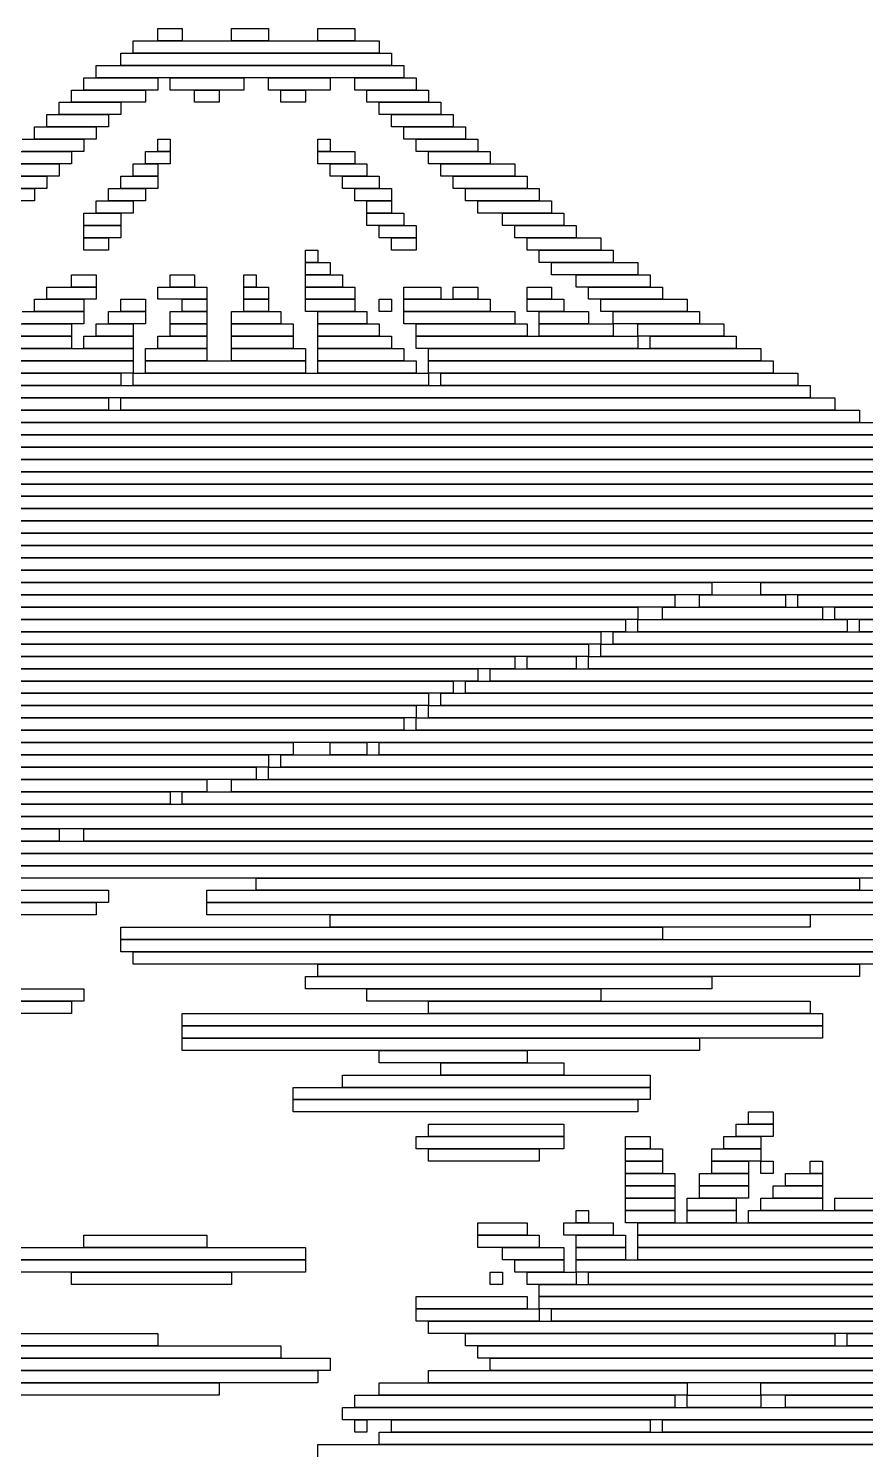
# Model space of a CAD drawing. Extents: x 290 to 734, y 306 to 705.
# Drawn here: x 507.5 to 575.5, y 393.5 to 509 of the extents above; entities that cross this region are included whole.
import ezdxf

# ---------------------------------------------------------------- set-up
doc = ezdxf.new("R2010")
doc.units = 0

msp = doc.modelspace()

# ---------------------------------------------------------------- linework, layer by layer
for p, q in [((518, 509), (520, 509)), ((518, 508), (518, 509)), ((520, 509), (520, 508)), ((524, 509), (527, 509)), ((524, 508), (524, 509)), ((527, 509), (527, 508)), ((531, 509), (534, 509)), ((531, 508), (531, 509)), ((534, 509), (534, 508)), ((516, 508), (536, 508)), ((516, 507), (516, 508)), ((520, 508), (518, 508)), ((527, 508), (524, 508)), ((534, 508), (531, 508)), ((536, 508), (536, 507)), ((513, 506), (538, 506)), ((513, 505), (513, 506)), ((515, 507), (537, 507)), ((515, 506), (515, 507)), ((537, 506), (515, 506)), ((536, 507), (516, 507)), ((537, 507), (537, 506)), ((538, 506), (538, 505)), ((512, 505), (518, 505)), ((512, 504), (512, 505)), ((538, 505), (513, 505)), ((518, 505), (518, 504)), ((519, 505), (525, 505)), ((519, 504), (519, 505)), ((525, 505), (525, 504)), ((527, 505), (532, 505)), ((527, 504), (527, 505)), ((532, 505), (532, 504)), ((534, 505), (539, 505)), ((534, 504), (534, 505)), ((539, 505), (539, 504)), ((511, 504), (517, 504)), ((511, 503), (511, 504)), ((518, 504), (512, 504)), ((517, 504), (517, 503)), ((525, 504), (519, 504)), ((521, 504), (523, 504)), ((521, 503), (521, 504)), ((523, 504), (523, 503)), ((532, 504), (527, 504)), ((528, 504), (530, 504)), ((528, 503), (528, 504)), ((530, 504), (530, 503)), ((539, 504), (534, 504)), ((535, 504), (540, 504)), ((535, 503), (535, 504)), ((540, 504), (540, 503)), ((510, 503), (515, 503)), ((510, 502), (510, 503)), ((517, 503), (511, 503)), ((515, 503), (515, 502)), ((523, 503), (521, 503)), ((530, 503), (528, 503)), ((540, 503), (535, 503)), ((536, 503), (541, 503)), ((536, 502), (536, 503)), ((541, 503), (541, 502)), ((509, 502), (514, 502)), ((509, 501), (509, 502)), ((515, 502), (510, 502)), ((514, 502), (514, 501)), ((541, 502), (536, 502)), ((537, 502), (542, 502)), ((537, 501), (537, 502)), ((542, 502), (542, 501)), ((508, 501), (513, 501)), ((508, 500), (508, 501)), ((514, 501), (509, 501)), ((513, 501), (513, 500)), ((542, 501), (537, 501)), ((538, 501), (543, 501)), ((538, 500), (538, 501)), ((543, 501), (543, 500)), ((506, 499), (511, 499)), ((507, 500), (512, 500)), ((512, 499), (507, 499)), ((513, 500), (508, 500)), ((511, 499), (511, 498)), ((512, 500), (512, 499)), ((517, 499), (519, 499)), ((517, 498), (517, 499)), ((518, 500), (519, 500)), ((518, 499), (518, 500)), ((519, 499), (518, 499)), ((519, 500), (519, 499)), ((519, 499), (519, 498)), ((531, 500), (532, 500)), ((531, 499), (531, 500)), ((532, 499), (531, 499)), ((531, 499), (534, 499)), ((531, 498), (531, 499)), ((532, 500), (532, 499)), ((534, 499), (534, 498)), ((543, 500), (538, 500)), ((539, 500), (544, 500)), ((539, 499), (539, 500)), ((544, 499), (539, 499)), ((540, 499), (545, 499)), ((540, 498), (540, 499)), ((544, 500), (544, 499)), ((545, 499), (545, 498)), ((504, 498), (510, 498)), ((511, 498), (506, 498)), ((510, 498), (510, 497)), ((516, 498), (518, 498)), ((516, 497), (516, 498)), ((519, 498), (517, 498)), ((518, 498), (518, 497)), ((534, 498), (531, 498)), ((532, 498), (535, 498)), ((532, 497), (532, 498)), ((535, 498), (535, 497)), ((545, 498), (540, 498)), ((541, 498), (547, 498)), ((541, 497), (541, 498)), ((547, 498), (547, 497)), ((503, 497), (509, 497)), ((510, 497), (504, 497)), ((509, 497), (509, 496)), ((515, 497), (518, 497)), ((515, 496), (515, 497)), ((518, 497), (516, 497)), ((518, 497), (518, 496)), ((535, 497), (532, 497)), ((533, 497), (536, 497)), ((533, 496), (533, 497)), ((536, 497), (536, 496)), ((547, 497), (541, 497)), ((542, 497), (548, 497)), ((542, 496), (542, 497)), ((548, 497), (548, 496)), ((502, 496), (508, 496)), ((509, 496), (503, 496)), ((508, 496), (508, 495)), ((514, 496), (517, 496)), ((514, 495), (514, 496)), ((518, 496), (515, 496)), ((517, 496), (517, 495)), ((536, 496), (533, 496)), ((534, 496), (537, 496)), ((534, 495), (534, 496)), ((537, 496), (537, 495)), ((548, 496), (542, 496)), ((543, 496), (549, 496)), ((543, 495), (543, 496)), ((549, 496), (549, 495)), ((508, 495), (502, 495)), ((513, 495), (516, 495)), ((513, 494), (513, 495)), ((517, 495), (514, 495)), ((516, 495), (516, 494)), ((537, 495), (534, 495)), ((535, 495), (537, 495)), ((535, 494), (535, 495)), ((537, 495), (537, 494)), ((549, 495), (543, 495)), ((544, 495), (550, 495)), ((544, 494), (544, 495)), ((550, 495), (550, 494)), ((512, 494), (515, 494)), ((512, 493), (512, 494)), ((516, 494), (513, 494)), ((515, 494), (515, 493)), ((537, 494), (535, 494)), ((535, 494), (538, 494)), ((535, 493), (535, 494)), ((538, 494), (538, 493)), ((550, 494), (544, 494)), ((546, 494), (551, 494)), ((546, 493), (546, 494)), ((551, 494), (551, 493)), ((515, 493), (512, 493)), ((512, 493), (515, 493)), ((512, 492), (512, 493)), ((515, 493), (515, 492)), ((538, 493), (535, 493)), ((536, 493), (539, 493)), ((536, 492), (536, 493)), ((539, 493), (539, 492)), ((551, 493), (546, 493)), ((547, 493), (552, 493)), ((547, 492), (547, 493)), ((552, 493), (552, 492)), ((515, 492), (512, 492)), ((512, 492), (514, 492)), ((512, 491), (512, 492)), ((514, 491), (512, 491)), ((514, 492), (514, 491)), ((530, 491), (531, 491)), ((530, 490), (530, 491)), ((531, 491), (531, 490)), ((539, 492), (536, 492)), ((537, 492), (539, 492)), ((537, 491), (537, 492)), ((539, 491), (537, 491)), ((539, 492), (539, 491)), ((552, 492), (547, 492)), ((548, 492), (554, 492)), ((548, 491), (548, 492)), ((554, 491), (548, 491)), ((549, 491), (555, 491)), ((549, 490), (549, 491)), ((554, 492), (554, 491)), ((555, 491), (555, 490)), ((531, 490), (530, 490)), ((530, 490), (532, 490)), ((530, 489), (530, 490)), ((532, 490), (532, 489)), ((555, 490), (549, 490)), ((550, 490), (557, 490)), ((550, 489), (550, 490)), ((557, 490), (557, 489)), ((511, 489), (513, 489)), ((511, 488), (511, 489)), ((513, 489), (513, 488)), ((519, 489), (521, 489)), ((519, 488), (519, 489)), ((521, 489), (521, 488)), ((525, 489), (526, 489)), ((525, 488), (525, 489)), ((526, 489), (526, 488)), ((532, 489), (530, 489)), ((530, 489), (533, 489)), ((530, 488), (530, 489)), ((533, 489), (533, 488)), ((557, 489), (550, 489)), ((552, 489), (558, 489)), ((552, 488), (552, 489)), ((558, 489), (558, 488)), ((509, 488), (513, 488)), ((509, 487), (509, 488)), ((513, 488), (511, 488)), ((513, 488), (513, 487)), ((518, 488), (522, 488)), ((518, 487), (518, 488)), ((521, 488), (519, 488)), ((522, 488), (522, 487)), ((526, 488), (525, 488)), ((525, 488), (527, 488)), ((525, 487), (525, 488)), ((527, 488), (527, 487)), ((533, 488), (530, 488)), ((530, 488), (534, 488)), ((530, 487), (530, 488)), ((534, 488), (534, 487)), ((538, 488), (541, 488)), ((538, 487), (538, 488)), ((541, 488), (541, 487)), ((542, 488), (544, 488)), ((542, 487), (542, 488)), ((544, 488), (544, 487)), ((548, 488), (550, 488)), ((548, 487), (548, 488)), ((550, 488), (550, 487)), ((558, 488), (552, 488)), ((553, 488), (559, 488)), ((553, 487), (553, 488)), ((559, 488), (559, 487)), ((508, 487), (512, 487)), ((508, 486), (508, 487)), ((513, 487), (509, 487)), ((512, 487), (512, 486)), ((515, 487), (517, 487)), ((515, 486), (515, 487)), ((517, 487), (517, 486)), ((522, 487), (518, 487)), ((520, 487), (522, 487)), ((520, 486), (520, 487)), ((522, 487), (522, 486)), ((527, 487), (525, 487)), ((525, 487), (527, 487)), ((525, 486), (525, 487)), ((527, 487), (527, 486)), ((534, 487), (530, 487)), ((530, 487), (534, 487)), ((530, 486), (530, 487)), ((534, 487), (534, 486)), ((536, 487), (537, 487)), ((536, 486), (536, 487)), ((537, 487), (537, 486)), ((541, 487), (538, 487)), ((538, 487), (545, 487)), ((538, 486), (538, 487)), ((544, 487), (542, 487)), ((545, 487), (545, 486)), ((550, 487), (548, 487)), ((548, 487), (551, 487)), ((548, 486), (548, 487)), ((551, 487), (551, 486)), ((559, 487), (553, 487)), ((554, 487), (561, 487)), ((554, 486), (554, 487)), ((561, 487), (561, 486)), ((507, 486), (512, 486)), ((512, 486), (508, 486)), ((512, 486), (512, 485)), ((514, 486), (517, 486)), ((514, 485), (514, 486)), ((517, 486), (515, 486)), ((517, 486), (517, 485)), ((519, 486), (522, 486)), ((519, 485), (519, 486)), ((522, 486), (520, 486)), ((522, 486), (522, 485)), ((524, 486), (528, 486)), ((524, 485), (524, 486)), ((527, 486), (525, 486)), ((528, 486), (528, 485)), ((534, 486), (530, 486)), ((531, 486), (535, 486)), ((531, 485), (531, 486)), ((535, 486), (535, 485)), ((537, 486), (536, 486)), ((545, 486), (538, 486)), ((538, 486), (547, 486)), ((538, 485), (538, 486)), ((547, 486), (547, 485)), ((551, 486), (548, 486)), ((549, 486), (553, 486)), ((549, 485), (549, 486)), ((553, 486), (553, 485)), ((561, 486), (554, 486)), ((555, 486), (562, 486)), ((555, 485), (555, 486)), ((562, 486), (562, 485)), ((505, 484), (511, 484)), ((506, 485), (511, 485)), ((511, 484), (506, 484)), ((512, 485), (507, 485)), ((511, 485), (511, 484)), ((511, 484), (511, 483)), ((512, 484), (516, 484)), ((512, 483), (512, 484)), ((513, 485), (516, 485)), ((513, 484), (513, 485)), ((516, 484), (513, 484)), ((517, 485), (514, 485)), ((516, 485), (516, 484)), ((516, 484), (516, 483)), ((518, 484), (522, 484)), ((518, 483), (518, 484)), ((522, 485), (519, 485)), ((519, 485), (522, 485)), ((519, 484), (519, 485)), ((522, 484), (519, 484)), ((522, 485), (522, 484)), ((522, 484), (522, 483)), ((528, 485), (524, 485)), ((524, 485), (529, 485)), ((524, 484), (524, 485)), ((529, 484), (524, 484)), ((524, 484), (529, 484)), ((524, 483), (524, 484)), ((529, 485), (529, 484)), ((529, 484), (529, 483)), ((535, 485), (531, 485)), ((531, 485), (536, 485)), ((531, 484), (531, 485)), ((536, 484), (531, 484)), ((531, 484), (537, 484)), ((531, 483), (531, 484)), ((536, 485), (536, 484)), ((537, 484), (537, 483)), ((547, 485), (538, 485)), ((539, 485), (548, 485)), ((539, 484), (539, 485)), ((548, 484), (539, 484)), ((539, 484), (557, 484)), ((539, 483), (539, 484)), ((548, 485), (548, 484)), ((553, 485), (549, 485)), ((549, 485), (555, 485)), ((549, 484), (549, 485)), ((555, 484), (549, 484)), ((562, 485), (555, 485)), ((555, 485), (555, 484)), ((557, 485), (564, 485)), ((557, 484), (557, 485)), ((564, 484), (557, 484)), ((557, 484), (557, 483)), ((558, 484), (565, 484)), ((558, 483), (558, 484)), ((564, 485), (564, 484)), ((565, 484), (565, 483)), ((503, 483), (516, 483)), ((511, 483), (505, 483)), ((516, 483), (512, 483)), ((516, 483), (516, 482)), ((517, 483), (522, 483)), ((517, 482), (517, 483)), ((522, 483), (518, 483)), ((522, 483), (522, 482)), ((529, 483), (524, 483)), ((524, 483), (530, 483)), ((524, 482), (524, 483)), ((530, 483), (530, 482)), ((537, 483), (531, 483)), ((531, 483), (538, 483)), ((531, 482), (531, 483)), ((538, 483), (538, 482)), ((557, 483), (539, 483)), ((540, 483), (567, 483)), ((540, 482), (540, 483)), ((565, 483), (558, 483)), ((567, 483), (567, 482)), ((502, 482), (516, 482)), ((516, 482), (503, 482)), ((516, 482), (516, 481)), ((522, 482), (517, 482)), ((517, 482), (530, 482)), ((517, 481), (517, 482)), ((530, 482), (524, 482)), ((530, 482), (530, 481)), ((538, 482), (531, 482)), ((531, 482), (539, 482)), ((531, 481), (531, 482)), ((539, 482), (539, 481)), ((567, 482), (540, 482)), ((540, 482), (568, 482)), ((540, 481), (540, 482)), ((568, 482), (568, 481)), ((501, 481), (515, 481)), ((516, 481), (502, 481)), ((515, 481), (515, 480)), ((516, 481), (540, 481)), ((516, 480), (516, 481)), ((530, 481), (517, 481)), ((539, 481), (531, 481)), ((568, 481), (540, 481)), ((540, 481), (540, 480)), ((541, 481), (570, 481)), ((541, 480), (541, 481)), ((570, 481), (570, 480)), ((479, 480), (571, 480)), ((515, 480), (501, 480)), ((540, 480), (516, 480)), ((570, 480), (541, 480)), ((571, 480), (571, 479)), ((478, 479), (514, 479)), ((571, 479), (479, 479)), ((514, 479), (514, 478)), ((515, 479), (573, 479)), ((515, 478), (515, 479)), ((573, 479), (573, 478)), ((476, 478), (575, 478)), ((514, 478), (478, 478)), ((573, 478), (515, 478)), ((575, 478), (575, 477)), ((473, 476), (577, 476)), ((474, 477), (577, 477)), ((577, 476), (474, 476)), ((575, 477), (476, 477)), ((471, 475), (577, 475)), ((577, 475), (473, 475)), ((469, 474), (577, 474)), ((577, 474), (471, 474)), ((467, 473), (577, 473)), ((577, 473), (469, 473)), ((465, 472), (577, 472)), ((577, 472), (467, 472)), ((463, 471), (577, 471)), ((577, 471), (465, 471)), ((461, 470), (577, 470)), ((577, 469), (461, 469)), ((461, 469), (577, 469)), ((577, 470), (463, 470)), ((577, 468), (461, 468)), ((461, 468), (577, 468)), ((577, 467), (461, 467)), ((461, 467), (577, 467)), ((577, 466), (461, 466)), ((461, 466), (577, 466)), ((577, 465), (461, 465)), ((461, 465), (577, 465)), ((577, 464), (461, 464)), ((461, 464), (563, 464)), ((563, 464), (563, 463)), ((567, 464), (577, 464)), ((567, 463), (567, 464)), ((563, 463), (461, 463)), ((461, 463), (560, 463)), ((560, 462), (461, 462)), ((461, 462), (557, 462)), ((557, 462), (557, 461)), ((559, 462), (572, 462)), ((559, 461), (559, 462)), ((560, 463), (560, 462)), ((562, 463), (569, 463)), ((562, 462), (562, 463)), ((569, 462), (562, 462)), ((577, 463), (567, 463)), ((569, 463), (569, 462)), ((570, 463), (577, 463)), ((570, 462), (570, 463)), ((577, 462), (570, 462)), ((572, 462), (572, 461)), ((573, 462), (577, 462)), ((573, 461), (573, 462)), ((557, 461), (461, 461)), ((461, 461), (556, 461)), ((556, 461), (556, 460)), ((557, 461), (574, 461)), ((557, 460), (557, 461)), ((572, 461), (559, 461)), ((577, 461), (573, 461)), ((574, 461), (574, 460)), ((575, 461), (577, 461)), ((575, 460), (575, 461)), ((556, 460), (461, 460)), ((472, 460), (554, 460)), ((554, 460), (554, 459)), ((555, 460), (576, 460)), ((555, 459), (555, 460)), ((574, 460), (557, 460)), ((577, 460), (575, 460)), ((554, 459), (472, 459)), ((477, 459), (553, 459)), ((553, 459), (553, 458)), ((554, 459), (578, 459)), ((554, 458), (554, 459)), ((576, 459), (555, 459)), ((553, 458), (477, 458)), ((478, 458), (547, 458)), ((547, 458), (547, 457)), ((548, 458), (552, 458)), ((548, 457), (548, 458)), ((552, 458), (552, 457)), ((553, 458), (578, 458)), ((553, 457), (553, 458)), ((578, 458), (554, 458)), ((461, 457), (544, 457)), ((547, 457), (478, 457)), ((544, 457), (544, 456)), ((545, 457), (578, 457)), ((545, 456), (545, 457)), ((552, 457), (548, 457)), ((578, 457), (553, 457)), ((460, 456), (542, 456)), ((544, 456), (461, 456)), ((542, 456), (542, 455)), ((543, 456), (578, 456)), ((543, 455), (543, 456)), ((578, 456), (545, 456)), ((542, 455), (460, 455)), ((460, 455), (540, 455)), ((540, 454), (460, 454)), ((488, 454), (539, 454)), ((539, 454), (539, 453)), ((540, 455), (540, 454)), ((540, 454), (578, 454)), ((540, 453), (540, 454)), ((541, 455), (578, 455)), ((541, 454), (541, 455)), ((578, 454), (541, 454)), ((578, 455), (543, 455)), ((539, 453), (488, 453)), ((490, 453), (538, 453)), ((538, 453), (538, 452)), ((539, 453), (578, 453)), ((539, 452), (539, 453)), ((578, 453), (540, 453)), ((460, 452), (578, 452)), ((538, 452), (490, 452)), ((578, 452), (539, 452)), ((578, 451), (460, 451)), ((460, 451), (529, 451)), ((529, 451), (529, 450)), ((532, 451), (535, 451)), ((532, 450), (532, 451)), ((535, 451), (535, 450)), ((536, 451), (578, 451)), ((536, 450), (536, 451)), ((529, 450), (460, 450)), ((498, 450), (527, 450)), ((527, 450), (527, 449)), ((528, 450), (578, 450)), ((528, 449), (528, 450)), ((535, 450), (532, 450)), ((578, 450), (536, 450)), ((527, 449), (498, 449)), ((500, 449), (526, 449)), ((526, 449), (526, 448)), ((527, 449), (578, 449)), ((527, 448), (527, 449)), ((578, 449), (528, 449)), ((526, 448), (500, 448)), ((502, 448), (522, 448)), ((522, 447), (502, 447)), ((504, 447), (519, 447)), ((519, 447), (519, 446)), ((520, 447), (578, 447)), ((520, 446), (520, 447)), ((522, 448), (522, 447)), ((524, 448), (578, 448)), ((524, 447), (524, 448)), ((578, 447), (524, 447)), ((578, 448), (527, 448)), ((460, 446), (578, 446)), ((519, 446), (504, 446)), ((578, 446), (520, 446)), ((578, 445), (460, 445)), ((460, 445), (578, 445)), ((578, 444), (460, 444)), ((460, 444), (510, 444)), ((510, 444), (510, 443)), ((512, 444), (578, 444)), ((512, 443), (512, 444)), ((510, 443), (460, 443)), ((460, 443), (578, 443)), ((578, 443), (512, 443)), ((459, 442), (578, 442)), ((578, 442), (460, 442)), ((578, 441), (459, 441)), ((460, 441), (578, 441)), ((578, 440), (460, 440)), ((460, 439), (514, 439)), ((514, 439), (514, 438)), ((522, 439), (578, 439)), ((522, 438), (522, 439)), ((526, 440), (575, 440)), ((526, 439), (526, 440)), ((575, 439), (526, 439)), ((575, 440), (575, 439)), ((514, 438), (460, 438)), ((460, 438), (513, 438)), ((513, 438), (513, 437)), ((578, 438), (522, 438)), ((522, 438), (578, 438)), ((522, 437), (522, 438)), ((513, 437), (460, 437)), ((578, 437), (522, 437)), ((532, 437), (571, 437)), ((532, 436), (532, 437)), ((571, 437), (571, 436)), ((515, 436), (559, 436)), ((515, 435), (515, 436)), ((571, 436), (532, 436)), ((559, 436), (559, 435)), ((559, 435), (515, 435)), ((515, 435), (577, 435)), ((515, 434), (515, 435)), ((577, 434), (515, 434)), ((516, 434), (577, 434)), ((516, 433), (516, 434)), ((577, 433), (516, 433)), ((530, 432), (563, 432)), ((530, 431), (530, 432)), ((531, 433), (575, 433)), ((531, 432), (531, 433)), ((575, 432), (531, 432)), ((563, 432), (563, 431)), ((575, 433), (575, 432)), ((468, 431), (512, 431)), ((512, 431), (512, 430)), ((563, 431), (530, 431)), ((535, 431), (554, 431)), ((535, 430), (535, 431)), ((554, 431), (554, 430)), ((467, 430), (511, 430)), ((512, 430), (468, 430)), ((511, 430), (511, 429)), ((554, 430), (535, 430)), ((540, 430), (571, 430)), ((540, 429), (540, 430)), ((571, 430), (571, 429)), ((511, 429), (467, 429)), ((520, 429), (572, 429)), ((520, 428), (520, 429)), ((571, 429), (540, 429)), ((572, 429), (572, 428)), ((572, 428), (520, 428)), ((520, 428), (572, 428)), ((520, 427), (520, 428)), ((572, 428), (572, 427)), ((572, 427), (520, 427)), ((520, 427), (562, 427)), ((520, 426), (520, 427)), ((562, 427), (562, 426)), ((562, 426), (520, 426)), ((536, 426), (548, 426)), ((536, 425), (536, 426)), ((548, 426), (548, 425)), ((533, 424), (558, 424)), ((533, 423), (533, 424)), ((548, 425), (536, 425)), ((541, 425), (551, 425)), ((541, 424), (541, 425)), ((551, 424), (541, 424)), ((551, 425), (551, 424)), ((558, 424), (558, 423)), ((529, 423), (558, 423)), ((529, 422), (529, 423)), ((558, 423), (533, 423)), ((558, 423), (558, 422)), ((558, 422), (529, 422)), ((529, 422), (557, 422)), ((529, 421), (529, 422)), ((557, 422), (557, 421)), ((557, 421), (529, 421)), ((566, 421), (568, 421)), ((566, 420), (566, 421)), ((568, 421), (568, 420)), ((540, 420), (551, 420)), ((540, 419), (540, 420)), ((551, 420), (551, 419)), ((565, 420), (568, 420)), ((565, 419), (565, 420)), ((568, 420), (566, 420)), ((568, 420), (568, 419)), ((539, 419), (551, 419)), ((539, 418), (539, 419)), ((551, 419), (540, 419)), ((551, 419), (551, 418)), ((556, 419), (558, 419)), ((556, 418), (556, 419)), ((558, 419), (558, 418)), ((564, 419), (567, 419)), ((564, 418), (564, 419)), ((568, 419), (565, 419)), ((567, 419), (567, 418)), ((551, 418), (539, 418)), ((540, 418), (549, 418)), ((540, 417), (540, 418)), ((549, 417), (540, 417)), ((549, 418), (549, 417)), ((558, 418), (556, 418)), ((556, 418), (559, 418)), ((556, 417), (556, 418)), ((559, 417), (556, 417)), ((556, 417), (559, 417)), ((556, 416), (556, 417)), ((559, 418), (559, 417)), ((559, 417), (559, 416)), ((563, 418), (567, 418)), ((563, 417), (563, 418)), ((567, 417), (563, 417)), ((563, 417), (566, 417)), ((563, 416), (563, 417)), ((567, 418), (564, 418)), ((566, 417), (566, 416)), ((567, 418), (567, 417)), ((567, 417), (568, 417)), ((567, 416), (567, 417)), ((568, 417), (568, 416)), ((571, 417), (572, 417)), ((571, 416), (571, 417)), ((572, 417), (572, 416)), ((559, 416), (556, 416)), ((556, 416), (560, 416)), ((556, 415), (556, 416)), ((560, 416), (560, 415)), ((562, 416), (566, 416)), ((562, 415), (562, 416)), ((566, 416), (563, 416)), ((566, 416), (566, 415)), ((568, 416), (567, 416)), ((569, 416), (572, 416)), ((569, 415), (569, 416)), ((572, 416), (571, 416)), ((572, 416), (572, 415)), ((560, 415), (556, 415)), ((556, 415), (560, 415)), ((556, 414), (556, 415)), ((560, 415), (560, 414)), ((566, 415), (562, 415)), ((562, 415), (566, 415)), ((562, 414), (562, 415)), ((566, 415), (566, 414)), ((568, 415), (572, 415)), ((568, 414), (568, 415)), ((572, 415), (569, 415)), ((572, 415), (572, 414)), ((560, 414), (556, 414)), ((556, 414), (560, 414)), ((556, 413), (556, 414)), ((560, 414), (560, 413)), ((561, 414), (565, 414)), ((561, 413), (561, 414)), ((566, 414), (562, 414)), ((565, 414), (565, 413)), ((567, 414), (572, 414)), ((567, 413), (567, 414)), ((572, 414), (568, 414)), ((572, 414), (572, 413)), ((573, 414), (604, 414)), ((573, 413), (573, 414)), ((552, 413), (553, 413)), ((552, 412), (552, 413)), ((553, 413), (553, 412)), ((560, 413), (556, 413)), ((556, 413), (560, 413)), ((556, 412), (556, 413)), ((560, 413), (560, 412)), ((565, 413), (561, 413)), ((561, 413), (565, 413)), ((561, 412), (561, 413)), ((565, 413), (565, 412)), ((566, 413), (603, 413)), ((566, 412), (566, 413)), ((572, 413), (567, 413)), ((604, 413), (573, 413)), ((544, 412), (548, 412)), ((544, 411), (544, 412)), ((548, 412), (548, 411)), ((551, 412), (555, 412)), ((551, 411), (551, 412)), ((553, 412), (552, 412)), ((555, 412), (555, 411)), ((560, 412), (556, 412)), ((557, 412), (603, 412)), ((557, 411), (557, 412)), ((565, 412), (561, 412)), ((603, 412), (566, 412)), ((512, 411), (522, 411)), ((512, 410), (512, 411)), ((522, 411), (522, 410)), ((548, 411), (544, 411)), ((544, 411), (549, 411)), ((544, 410), (544, 411)), ((549, 411), (549, 410)), ((555, 411), (551, 411)), ((552, 411), (556, 411)), ((552, 410), (552, 411)), ((556, 411), (556, 410)), ((603, 411), (557, 411)), ((557, 411), (603, 411)), ((557, 410), (557, 411)), ((505, 410), (530, 410)), ((530, 409), (505, 409)), ((505, 409), (530, 409)), ((522, 410), (512, 410)), ((530, 410), (530, 409)), ((530, 409), (530, 408)), ((549, 410), (544, 410)), ((546, 410), (551, 410)), ((546, 409), (546, 410)), ((551, 409), (546, 409)), ((547, 409), (551, 409)), ((547, 408), (547, 409)), ((551, 410), (551, 409)), ((551, 409), (551, 408)), ((556, 410), (552, 410)), ((552, 410), (556, 410)), ((552, 409), (552, 410)), ((556, 409), (552, 409)), ((552, 409), (603, 409)), ((552, 408), (552, 409)), ((556, 410), (556, 409)), ((603, 410), (557, 410)), ((557, 410), (603, 410)), ((557, 409), (557, 410)), ((603, 409), (557, 409)), ((530, 408), (505, 408)), ((511, 408), (524, 408)), ((511, 407), (511, 408)), ((524, 408), (524, 407)), ((545, 408), (546, 408)), ((545, 407), (545, 408)), ((546, 408), (546, 407)), ((551, 408), (547, 408)), ((548, 408), (552, 408)), ((548, 407), (548, 408)), ((603, 408), (552, 408)), ((552, 408), (552, 407)), ((553, 408), (602, 408)), ((553, 407), (553, 408)), ((524, 407), (511, 407)), ((546, 407), (545, 407)), ((552, 407), (548, 407)), ((549, 407), (602, 407)), ((549, 406), (549, 407)), ((602, 407), (553, 407)), ((539, 406), (548, 406)), ((539, 405), (539, 406)), ((548, 406), (548, 405)), ((602, 406), (549, 406)), ((549, 406), (601, 406)), ((549, 405), (549, 406)), ((548, 405), (539, 405)), ((539, 405), (549, 405)), ((539, 404), (539, 405)), ((601, 405), (549, 405)), ((549, 405), (549, 404)), ((550, 405), (600, 405)), ((550, 404), (550, 405)), ((549, 404), (539, 404)), ((540, 404), (598, 404)), ((540, 403), (540, 404)), ((600, 404), (550, 404)), ((498, 402), (528, 402)), ((506, 403), (518, 403)), ((518, 402), (506, 402)), ((518, 403), (518, 402)), ((528, 402), (528, 401)), ((598, 403), (540, 403)), ((543, 403), (573, 403)), ((543, 402), (543, 403)), ((573, 402), (543, 402)), ((544, 402), (598, 402)), ((544, 401), (544, 402)), ((573, 403), (573, 402)), ((574, 403), (598, 403)), ((574, 402), (574, 403)), ((598, 402), (574, 402)), ((495, 401), (532, 401)), ((528, 401), (498, 401)), ((532, 401), (532, 400)), ((598, 401), (544, 401)), ((545, 401), (598, 401)), ((545, 400), (545, 401)), ((532, 400), (495, 400)), ((495, 400), (531, 400)), ((531, 400), (531, 399)), ((540, 400), (598, 400)), ((540, 399), (540, 400)), ((598, 400), (545, 400)), ((531, 399), (495, 399)), ((499, 399), (523, 399)), ((523, 399), (523, 398)), ((536, 399), (561, 399)), ((536, 398), (536, 399)), ((598, 399), (540, 399)), ((561, 399), (561, 398)), ((567, 399), (596, 399)), ((567, 398), (567, 399)), ((523, 398), (499, 398)), ((534, 398), (560, 398)), ((534, 397), (534, 398)), ((561, 398), (536, 398)), ((560, 398), (560, 397)), ((561, 398), (567, 398)), ((561, 397), (561, 398)), ((596, 398), (567, 398)), ((567, 398), (567, 397)), ((569, 398), (594, 398)), ((569, 397), (569, 398)), ((533, 397), (593, 397)), ((533, 396), (533, 397)), ((560, 397), (534, 397)), ((567, 397), (561, 397)), ((594, 397), (569, 397)), ((593, 396), (533, 396)), ((534, 396), (535, 396)), ((534, 395), (534, 396)), ((535, 396), (535, 395)), ((537, 396), (558, 396)), ((537, 395), (537, 396)), ((558, 396), (558, 395)), ((559, 396), (592, 396)), ((559, 395), (559, 396)), ((531, 394), (592, 394)), ((531, 393), (531, 394)), ((535, 395), (534, 395)), ((536, 395), (592, 395)), ((536, 394), (536, 395)), ((592, 394), (536, 394)), ((558, 395), (537, 395)), ((592, 395), (559, 395))]:
    msp.add_line(p, q)

doc.saveas('drawing.dxf')
